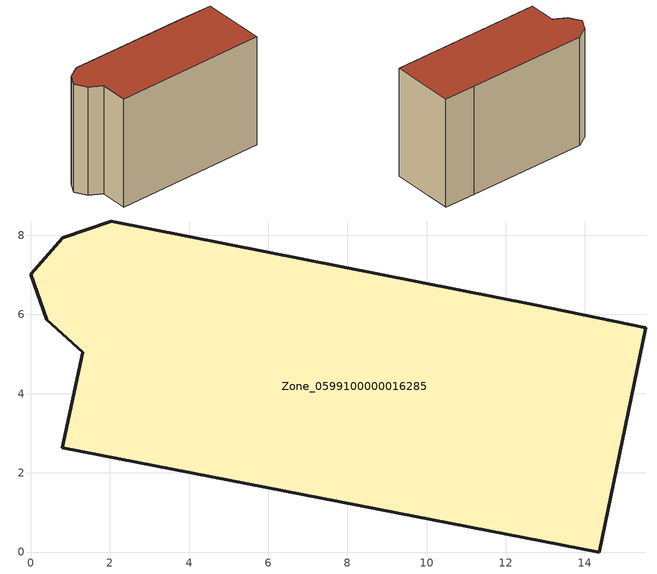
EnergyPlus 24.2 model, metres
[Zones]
Zone_0599100000016285
 floor ground (C_G): 0.81,7.93 2.03,8.36 12.72,6.25 15.54,5.67 14.35,0 0.8,2.63 1.32,5.05 0.41,5.87 0,7.02 z0
 wall outside (C_F): 1.32,5.05 0.8,2.63 14.35,0 15.54,5.67 12.72,6.25 2.03,8.36 0.81,7.93 0,7.02 0.41,5.87 1.32,5.05 z0:10.16
 roof outside (C_R): 0.81,7.93 0,7.02 0.41,5.87 1.32,5.05 0.8,2.63 14.35,0 15.54,5.67 12.72,6.25 2.03,8.36 z10.16
[BUILDING]
Pand.0599100000016285: North Axis=0; Terrain=City; Loads Convergence Tolerance Value=0.04; Temperature Convergence Tolerance Value=0.4; Solar Distribution=FullExterior; Maximum Number of Warmup Days=25; Minimum Number of Warmup Days=1
[Site:Location]
Rotterdam.The.Hague.AP_ZH_NLD Design_Conditions: Latitude=51.96; Longitude=4.45; Time Zone=1; Elevation=-4.5
[SITE:GROUNDTEMPERATURE:BUILDINGSURFACE]
18, 18, 18, 18, 18, 18, 18, 18, 18, 18, 18, 18
[MATERIAL] Thermal Absorptance=0.9; Solar Absorptance=0.7; Visible Absorptance=0.7
Name | Roughness | Thickness | Conductivity | Density | Specific Heat
G.TC.1946 | MediumSmooth | 0.15 | 1 | 540 | 1210
F.TC.1946 | Rough | 0.3 | 0.857143 | 1920 | 840
R.TC.1946 | MediumRough | 0.2 | 0.909091 | 1500 | 1000
[CONSTRUCTION]
C_G: G.TC.1946
C_F: F.TC.1946
C_R: R.TC.1946
[ZONE]
Zone_0599100000016285: Type=1; Multiplier=1; Ceiling Height=Autocalculate; Volume=Autocalculate; Floor Area=autocalculate; Part of Total Floor Area=Yes
[ZONEINFILTRATION:DESIGNFLOWRATE]
Infil_Zone_0599100000016285: Zone or ZoneList or Space or SpaceList=Zone_0599100000016285; Schedule=AlwaysOn; Design Flow Rate Calculation Method=Flow/Area; Flow Rate per Floor Area=0.003; Constant Term Coefficient=1; Temperature Term Coefficient=0; Velocity Term Coefficient=0; Velocity Squared Term Coefficient=0
[HVACTEMPLATE:ZONE:IDEALLOADSAIRSYSTEM]
Zone_0599100000016285: Maximum Heating Supply Air Temperature=50; Minimum Cooling Supply Air Temperature=13; Maximum Heating Supply Air Humidity Ratio=0.0156; Minimum Cooling Supply Air Humidity Ratio=0.0077; Heating Limit=NoLimit; Cooling Limit=NoLimit; Dehumidification Control Type=ConstantSensibleHeatRatio; Cooling Sensible Heat Ratio=0.7; Dehumidification Setpoint=60; Humidification Control Type=None; Humidification Setpoint=30; Outdoor Air Method=None; Outdoor Air Flow Rate per Person=0.00944; Outdoor Air Flow Rate per Zone Floor Area=0; Outdoor Air Flow Rate per Zone=0; Demand Controlled Ventilation Type=None; Outdoor Air Economizer Type=NoEconomizer; Heat Recovery Type=None; Sensible Heat Recovery Effectiveness=0.7; Latent Heat Recovery Effectiveness=0.65
[ZONECONTROL:THERMOSTAT]
ThermostatControl_Zone_0599100000016285: Zone or ZoneList=Zone_0599100000016285; Control Type Schedule=DualSetpointControlType; Control 1=Thermostat_Zone_0599100000016285; Temperature Difference Between Cutout And Setpoint=0
[THERMOSTATSETPOINT:DUALSETPOINT]
Thermostat_Zone_0599100000016285: Heating Setpoint Temperature Schedule=HeatingSetpoint_Zone_0599100000016285; Cooling Setpoint Temperature Schedule=CoolingSetpoint_Zone_0599100000016285
[SCHEDULE:COMPACT]
HeatingSetpoint_Zone_0599100000016285: Through: 12/31, For: AllDays, Until: 24:00, 21
CoolingSetpoint_Zone_0599100000016285: Through: 12/31, For: AllDays, Until: 24:00, 24
DualSetpointControlType: Through: 12/31, For: AllDays, Until: 24:00, 4
AlwaysOn: Through: 12/31, For: AllDays, Until: 24:00, 1
